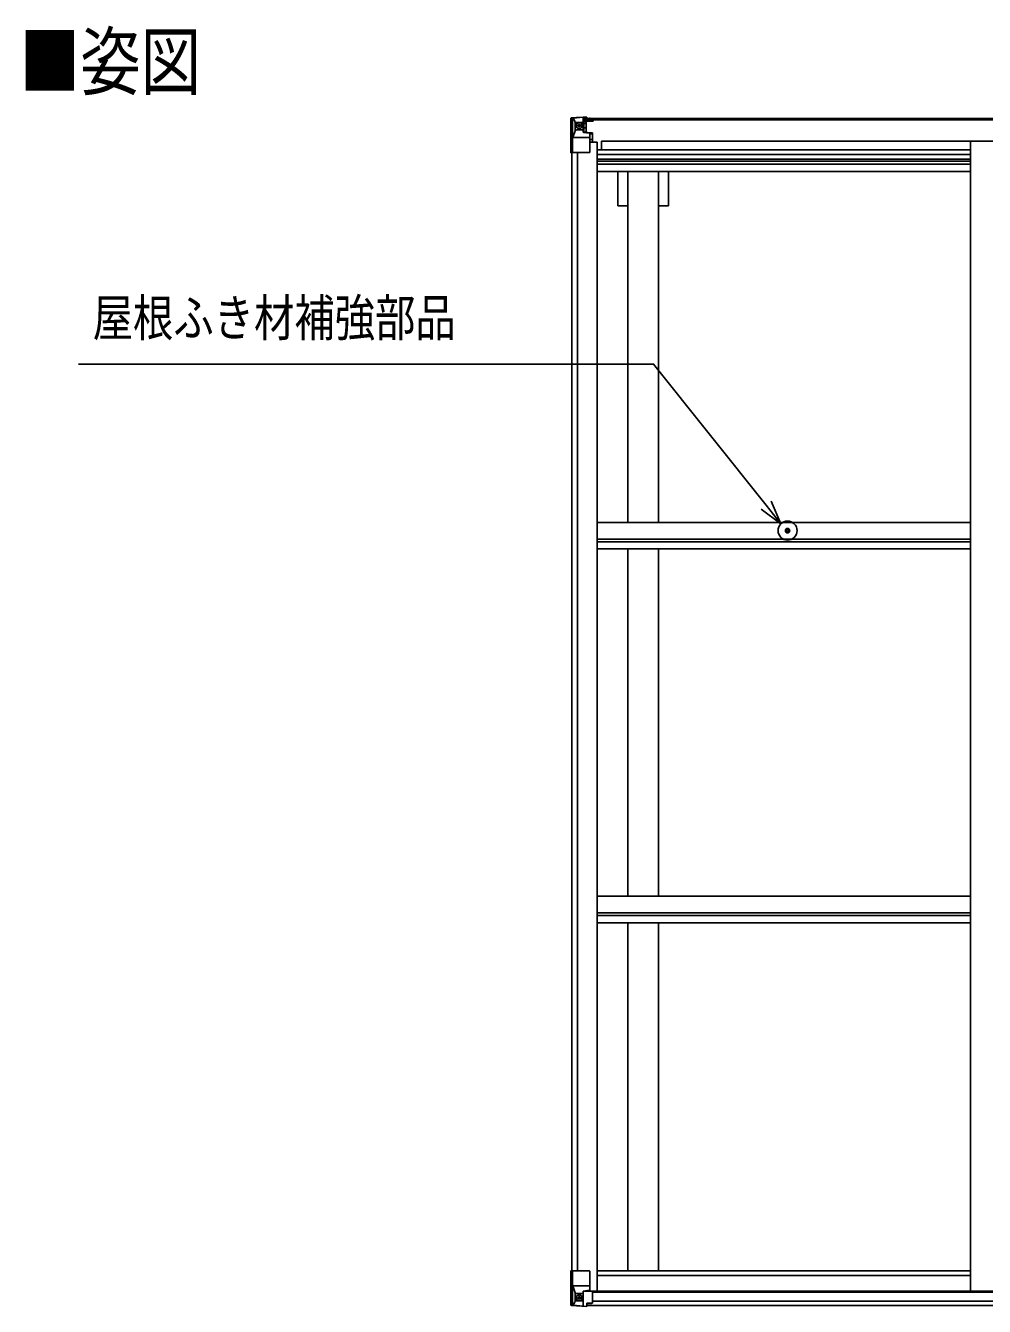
# Model space of a CAD drawing. Units: millimetres, scale not verified. Extents: x -10512 to 10512, y -7425 to 7425.
# Drawn here: x -2662 to -951, y -121 to 2165 of the extents above; entities that cross this region are included whole.
import ezdxf
from ezdxf.enums import TextEntityAlignment as Align

# ---------------------------------------------------------------- set-up
doc = ezdxf.new("R2010")
doc.units = ezdxf.units.MM
doc.header["$LTSCALE"] = 30
for name, color, linetype in [('0-2_USER1', 3, 'Continuous'), ('0-4_YKK_13', 4, 'Continuous'), ('0-5_YKK_A1', 4, 'Continuous'), ('0-6_YKK_D', 6, 'Continuous')]:
    doc.layers.add(name, color=color, linetype=linetype)
doc.styles.add('ＭＳ ゴシック', font='')
doc.styles.get('ＭＳ ゴシック').set_extended_font_data('MS Gothic')

msp = doc.modelspace()

# ---------------------------------------------------------------- linework, layer by layer
at = {"layer": '0-4_YKK_13'}
for p, q in [((-1688.74, 1998.92), (-1688.74, 1998.88)), ((-1687.8, 1999.92), (-1687.8, 1999.92)), ((-1687.8, 1999.87), (-1687.8, 1999.91)), ((-1678.83, 2000.3), (-1686.75, 1999.83)), ((-1685.89, 1998.86), (-1685.89, 1998.79)), ((-1685.89, 1938.21), (-1685.89, 1998.79)), ((-1681.92, 1995.42), (-1684.66, 1999.08)), ((-1681.07, 1991.91), (-1678.74, 1991.97)), ((-1681.07, 1978.44), (-1681.07, 1991.91)), ((-1666.74, 2001.09), (-1678.74, 2000.31)), ((-1678.74, 1991.96), (-1666.74, 1991.96)), ((-1667.74, 1991.96), (-1666.74, 1991.96)), ((-1660.24, 2001.6), (-1666.74, 2001.21)), ((-1666.74, 1975.11), (-1666.74, 2001.21)), ((-1666.74, 2000.32), (-1660.24, 2000.72)), ((-1665.24, 1995.5), (-1666.74, 1995.5)), ((-1665.24, 1991.96), (-1666.74, 1991.96)), ((-1660.24, 1999.79), (-1665.24, 1999.71)), ((-1664.74, 1995.14), (-1665.24, 1995.14)), ((-1661.24, 1990.21), (-1665.24, 1990.21)), ((-1665.13, 1993.84), (-1661.24, 1993.84)), ((-1664.74, 1996.17), (-1664.74, 1994.21)), ((-1656.74, 1996.17), (-1664.74, 1996.17)), ((-1656.74, 1996.14), (-1664.74, 1996.14)), ((-1654.74, 1994.3), (-1664.74, 1994.21)), ((-1664.74, 1994.05), (-1664.74, 1994.21)), ((-1664.74, 1994.21), (-1664.74, 1994.21)), ((-1661.24, 1974.1), (-1661.24, 1994.07)), ((-1660.24, 2000.72), (-1660.24, 2001.6)), ((-1660.24, 2000.2), (-1660.24, 2000.72)), ((-1660.24, 2000.2), (-1660.24, 1999.79)), ((-1660.24, 1999.79), (-1660.24, 1998.97)), ((-1655.24, 1999.41), (-1655.24, 1998.97)), ((-1654.94, 1999.41), (-1655.24, 1999.41)), ((-1654.94, 1999.41), (-1653.25, 1998.97)), ((-1654.74, 1995.91), (-1649.74, 1995.91)), ((-1654.74, 1994.3), (-1654.74, 1995.91)), ((-1649.74, 1996.83), (-1649.74, 1995.91)), ((-1649.74, 1995.91), (-1648.74, 1995.91)), ((-1648.74, 1995.91), (-1648.74, 1996.83)), ((-1648.74, 1995.91), (-1648.74, 1994.34)), ((-1648.74, 1994.22), (-1648.74, 1994.34)), ((-1685.35, 1965.09), (-1681.21, 1977.17)), ((-1678.74, 1978.4), (-1681.07, 1978.44)), ((-1678.74, 1978.41), (-1666.74, 1978.41)), ((-1678.74, 1978.4), (-1678.74, 1978.41)), ((-1673.26, 1984.77), (-1673.26, 1983.81)), ((-1665.24, 1978.41), (-1666.74, 1978.41)), ((-1665.91, 1974.85), (-1655.56, 1973.2)), ((-1665.91, 1974.22), (-1665.91, 1974.85)), ((-1655.56, 1972.56), (-1665.91, 1974.22)), ((-1661.24, 1982), (-1665.24, 1982)), ((-1655.56, 1973.2), (-1655.56, 1972.56)), ((-1655.29, 1973.12), (-1651.24, 1973.08)), ((-1654.74, 1939.21), (-1654.74, 1972.3)), ((-1650.24, 1973.08), (-1651.24, 1973.08)), ((-1651.24, 1971.35), (-1650.24, 1971.36)), ((-1650.24, 1956.86), (-1650.24, 1973.08)), ((-1685.35, 1965.09), (-1678.74, 1964.87)), ((-1678.74, 1964.87), (-1654.74, 1964.87)), ((-1650.24, 1961.21), (-1654.74, 1961.21)), ((-1685.89, 1938.21), (-1655.74, 1938.21)), ((-1304.16, 1263.89), (-1303.05, 1263.91)), ((-1304.16, 1262.89), (-1303.05, 1262.87)), ((-1303.05, 1263.91), (-1302.53, 1264.01)), ((-1303.05, 1262.87), (-1302.53, 1262.77)), ((-1302.43, 1264.53), (-1302.53, 1264.01)), ((-1302.43, 1262.26), (-1302.53, 1262.77)), ((-1302.41, 1265.64), (-1302.43, 1264.53)), ((-1302.41, 1261.15), (-1302.43, 1262.26)), ((-1301.41, 1265.64), (-1301.39, 1264.53)), ((-1301.41, 1261.15), (-1301.39, 1262.26)), ((-1301.39, 1264.53), (-1301.29, 1264.01)), ((-1301.39, 1262.26), (-1301.29, 1262.77)), ((-1300.78, 1263.91), (-1301.29, 1264.01)), ((-1300.78, 1262.87), (-1301.29, 1262.77)), ((-1299.67, 1263.89), (-1300.78, 1263.91)), ((-1299.67, 1262.89), (-1300.78, 1262.87)), ((-1688.74, -57.77), (-1655.74, -57.77)), ((-1688.74, -118.48), (-1688.74, -57.77)), ((-1685.89, -57.77), (-1685.89, -118.36)), ((-1654.74, -58.77), (-1654.74, -91.87)), ((-1685.35, -84.65), (-1678.74, -84.44)), ((-1685.35, -84.65), (-1681.21, -96.74)), ((-1678.74, -84.44), (-1654.74, -84.44)), ((-1678.74, -97.97), (-1681.07, -98)), ((-1681.07, -98), (-1681.07, -111.47)), ((-1681.07, -111.47), (-1678.74, -111.53)), ((-1678.74, -97.97), (-1678.74, -97.97)), ((-1666.74, -97.97), (-1678.74, -97.97)), ((-1678.74, -111.53), (-1666.74, -111.53)), ((-1674.22, -104.33), (-1674.22, -103.37)), ((-1666.74, -93.98), (-1660.24, -93.98)), ((-1666.74, -93.98), (-1666.74, -120.77)), ((-1655.56, -92.13), (-1665.91, -93.78)), ((-1665.91, -93.78), (-1665.91, -93.98)), ((-1663.21, -93.98), (-1655.56, -92.76)), ((-1660.24, -93.98), (-1651.24, -94.02)), ((-1655.56, -92.76), (-1655.56, -92.13)), ((-1650.24, -94.93), (-1650.24, -115.08)), ((-1687.8, -119.44), (-1687.8, -119.48)), ((-1678.83, -119.87), (-1686.75, -119.39)), ((-1685.89, -118.42), (-1685.89, -118.36)), ((-1681.92, -114.98), (-1684.66, -118.65)), ((-1666.74, -120.66), (-1678.74, -119.87)), ((-1660.24, -121.17), (-1660.24, -115.22)), ((-1651.24, -115.8), (-1660.24, -115.85))]:
    msp.add_line(p, q, dxfattribs=at)
for points in [[(-1688.74, 1998.88), (-1688.74, 1938.21), (-1685.89, 1938.21)], [(-1687.8, 1999.92), (-1678.74, 2000.47), (-1666.74, 2001.21)], [(-1660.24, 2000.2), (-1665.24, 2000.2), (-1665.24, 1974.74)], [(-1664.74, 1995.14), (-1656.74, 1995.14), (-1656.74, 1996.83)], [(-1649.74, 1994.18), (-1664.74, 1994.05), (-1664.74, 1994.05)], [(-1654.74, 1994.3), (-1654.74, 1994.29), (-1648.74, 1994.34)], [(-1675.18, 1985.73), (-1676.14, 1985.73), (-1676.14, 1986.69), (-1675.18, 1986.69)], [(-1674.22, 1987.65), (-1674.22, 1988.61), (-1673.26, 1988.61), (-1673.26, 1987.65)], [(-1673.26, 1983.81), (-1674.22, 1983.81), (-1674.22, 1984.77)], [(-1672.3, 1986.69), (-1671.34, 1986.69), (-1671.34, 1985.73), (-1672.3, 1985.73)], [(-1651.24, 1973.08), (-1651.24, 1971.35), (-1654.74, 1971.33)], [(-1675.18, -106.25), (-1676.14, -106.25), (-1676.14, -105.29), (-1675.18, -105.29)], [(-1674.22, -103.37), (-1673.26, -103.37), (-1673.26, -104.33)], [(-1673.26, -107.21), (-1673.26, -108.17), (-1674.22, -108.17), (-1674.22, -107.21)], [(-1672.3, -105.29), (-1671.34, -105.29), (-1671.34, -106.25), (-1672.3, -106.25)], [(-1687.8, -119.48), (-1678.74, -120.04), (-1660.24, -121.17)], [(-1650.24, -115.08), (-1650.25, -115.19), (-1660.24, -115.22)]]:
    msp.add_lwpolyline(points, dxfattribs=at)
for centre, radius in [((-1673.74, 1986.21), 5.3), ((-1301.91, 1263.39), 17), ((-1301.91, 1263.39), 4), ((-1673.74, -105.77), 5.3)]:
    msp.add_circle(centre, radius, dxfattribs=at)
for centre, radius, start, end in [((-1687.74, 1998.92), 1, 93.50017, 180.00079), ((-1687.74, 1998.91), 0.999, 93.4424, 179.95083), ((-1687.74, 1998.88), 0.999, 93.4424, 179.95083), ((-1686.58, 2012.53), 12.7, 269.24466, 275.10311), ((-1684.61, 1998.91), 1.28, 131.17831, 182.45895), ((-1664.74, 1996.67), 0.5, 179.99802, 269.99691), ((-1664.74, 1996.64), 0.5, 180.00109, 270.00109), ((-1664.74, 1993.71), 0.5, 90.52895, 180.04464), ((-1664.72, 1993.53), 0.513, 91.88028, 181.04707), ((-1649.6, 2001.87), 7.69, 268.96999, 276.43426), ((-1675.18, 1987.65), 0.96, 270, 0), ((-1675.18, 1984.77), 0.96, 0, 90), ((-1672.3, 1987.65), 0.96, 180, 270), ((-1672.3, 1984.77), 0.96, 90, 180), ((-1665.8, 1975.78), 0.937, 182.32209, 263.26766), ((-1665.8, 1975.15), 0.937, 182.32209, 263.26766), ((-1655.67, 1972.27), 0.937, 2.32209, 83.26766), ((-1655.67, 1971.63), 0.937, 2.32209, 83.26766), ((-1655.74, 1939.21), 1, 270, 0), ((-1301.91, 1263.39), 2.3, 167.44414, 192.55586), ((-1301.91, 1263.39), 2.3, 77.44414, 102.55586), ((-1301.91, 1263.39), 2.3, 257.44414, 282.55586), ((-1301.91, 1263.39), 2.3, 347.44414, 12.55586), ((-1655.74, -58.77), 1, 0, 90), ((-1655.67, -91.2), 0.937, 276.73234, 357.67791), ((-1675.18, -104.33), 0.96, 270, 0), ((-1675.18, -107.21), 0.96, 0, 90), ((-1672.3, -104.33), 0.96, 180, 270), ((-1672.3, -107.21), 0.96, 90, 180), ((-1665.8, -94.71), 0.937, 96.73234, 129.06602), ((-1655.67, -91.83), 0.937, 276.73234, 357.67791), ((-1687.74, -118.44), 0.999, 180.04917, 266.5576), ((-1687.74, -118.48), 0.999, 180.04917, 266.5576), ((-1687.74, -118.48), 1, 179.99921, 266.49983), ((-1686.58, -132.09), 12.7, 84.89689, 90.75534), ((-1684.61, -118.48), 1.28, 177.54105, 228.82169)]:
    msp.add_arc(centre, radius, start, end, dxfattribs=at)
for centre, major_axis, ratio, start_param, end_param in [((-1486.8, 2012.23), (201, 12.36), 0.060933, 3.1373463, 3.1378449), ((-1685.8, 2000), (2, 0.12), 0.060933, 3.1378449, 4.2119296), ((-1685.61, 1996.9), (-0.02, 3), 0.466854, 5.5234897, 6.1575023), ((-1683.94, 1991.83), (0.03, 5), 0.573921, 4.7320603, 5.5159136), ((-1760.49, 1991.96), (81.75, 0), 0.061163, 0, 0.0007725), ((-1684.63, 1967.44), (0.85, 2.32), 0.403757, 2.3087461, 3.2744049), ((-1682.47, 1978.46), (0, 3), 0.468246, 4.2703918, 4.7058971), ((-1684.63, -87), (0.85, -2.32), 0.403757, 3.0087805, 3.9744392), ((-1683.94, -111.39), (0.03, -5), 0.573921, 0.7672717, 1.551125), ((-1682.47, -98.02), (0, -3), 0.468246, 1.5772882, 2.0127935), ((-1760.49, -111.53), (81.75, 0), 0.061163, 6.2824128, 6.2831853), ((-1651.24, -94.92), (1, -0.021), 0.906239, 0.0187047, 1.589501), ((-1685.8, -119.56), (2, -0.12), 0.060933, 2.0712557, 3.1453404), ((-1486.8, -131.79), (201, -12.36), 0.060933, 3.1453404, 3.145839), ((-1685.61, -116.46), (-0.02, -3), 0.466854, 0.125683, 0.7596956), ((-1651.24, -115.09), (1, 0.012), 0.707053, 4.7036637, 6.124411)]:
    msp.add_ellipse(centre, major_axis=major_axis, ratio=ratio, start_param=start_param, end_param=end_param, dxfattribs=at)
at = {"layer": '0-5_YKK_A1'}
for p, q in [((-1665.24, 1998.97), (1195.76, 1998.97)), ((-1665.24, 1996.83), (1195.76, 1996.83)), ((-1654.74, 1956.86), (-1641.74, 1956.86)), ((-1641.74, 1956.86), (-1641.74, -93.79)), ((-1641.74, 1943.17), (-975.74, 1943.17)), ((-1634.24, 1943.17), (-1634.24, 1958.69)), ((-1634.24, 1958.69), (1164.76, 1958.69)), ((-975.74, 1958.67), (-975.74, -93.79)), ((-1686.74, 1938.21), (-1686.74, -57.77)), ((-1677.04, 1938.21), (-1677.04, -57.77)), ((-1641.74, 1934.78), (-975.74, 1934.78)), ((-1641.74, 1926.58), (-975.74, 1926.58)), ((-1641.74, 1922.65), (-975.74, 1922.65)), ((-1641.74, 1917.57), (-975.74, 1917.57)), ((-1641.74, 1904.57), (-975.74, 1904.57)), ((-1604.94, 1842.97), (-1604.94, 1904.57)), ((-1587.24, 1277.91), (-1587.24, 1904.57)), ((-1532.24, 1277.91), (-1532.24, 1904.57)), ((-1514.54, 1842.97), (-1514.54, 1904.57)), ((-1587.24, 1842.97), (-1604.94, 1842.97)), ((-1514.54, 1842.97), (-1532.24, 1842.97)), ((-1641.7, 1277.91), (-975.74, 1277.91)), ((-1641.7, 1248.18), (-975.74, 1248.18)), ((-1641.7, 1243.63), (-975.74, 1243.63)), ((-1641.7, 1230.62), (-975.74, 1230.62)), ((-1587.24, 610.92), (-1587.24, 1230.62)), ((-1532.24, 610.92), (-1532.24, 1230.62)), ((-1641.7, 610.92), (-975.74, 610.92)), ((-1641.7, 581.18), (-975.74, 581.18)), ((-1641.7, 576.64), (-975.74, 576.64)), ((-1641.7, 563.63), (-975.74, 563.63)), ((-1587.24, -57.62), (-1587.24, 563.63)), ((-1532.24, -57.62), (-1532.24, 563.63)), ((-1641.74, -57.62), (-975.74, -57.62)), ((-1641.74, -65.97), (-975.74, -65.97)), ((-1662, -93.79), (1192.53, -93.79)), ((-1650.24, -96.05), (1180.76, -96.05)), ((-1650.24, -111.67), (1180.76, -111.67)), ((-1660.24, -119.57), (1190.76, -119.57))]:
    msp.add_line(p, q, dxfattribs=at)
at = {"layer": '0-6_YKK_D'}
for points in [[(-1313.74, 1275.6), (-1340.24, 1308.83), (-1540.94, 1560.57), (-2566.91, 1560.57)], [(-1349.14, 1301.73), (-1313.74, 1275.6), (-1331.33, 1315.93)]]:
    msp.add_lwpolyline(points, dxfattribs=at)

# ---------------------------------------------------------------- texts
at = {"layer": '0-2_USER1', "style": 'ＭＳ ゴシック', "width": 0.8}
msp.add_text('■姿図', height=98.97, dxfattribs=at).set_placement((-2672.35, 2021.62), align=Align.BOTTOM_LEFT)
at = {"layer": '0-6_YKK_D', "style": 'ＭＳ ゴシック', "width": 0.8}
msp.add_text('屋根ふき材補強部品', height=65.98, dxfattribs=at).set_placement((-2541.93, 1590.55), align=Align.BOTTOM_LEFT)

doc.saveas('drawing.dxf')
